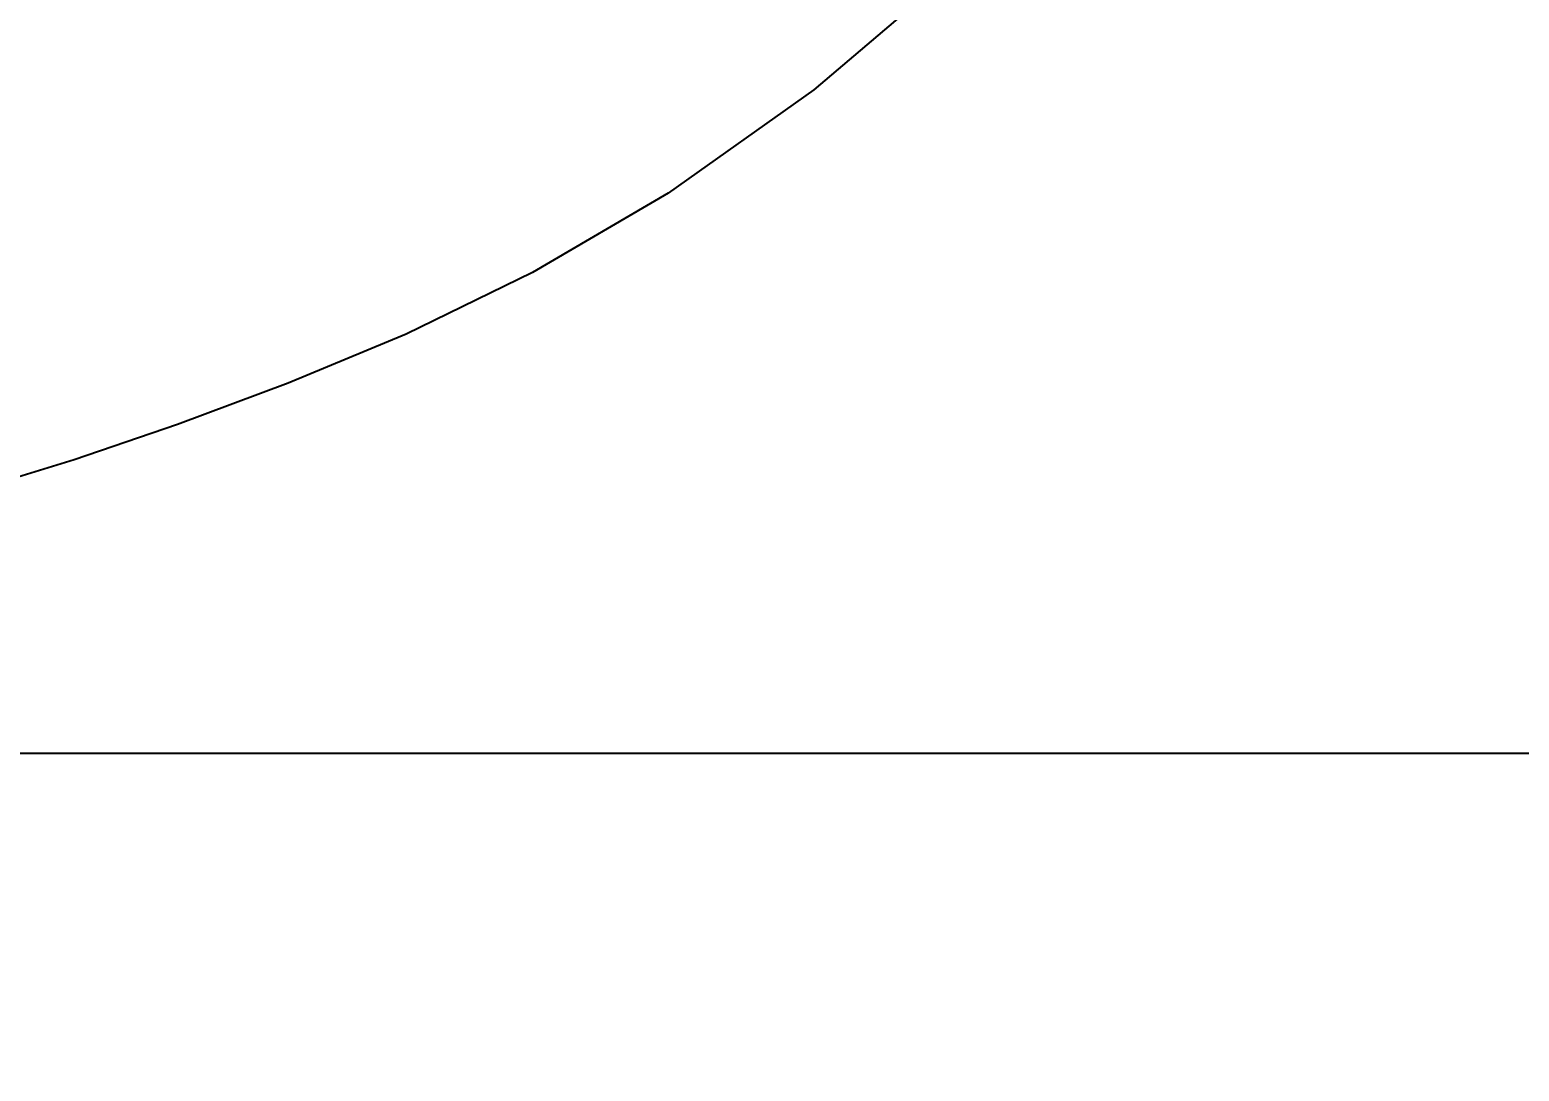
# Model space of a CAD drawing. Header units: millimetres. Extents: x -4 to 3776, y -4 to 4079.
# Drawn here: x 349.18 to 355.52, y 164.52 to 168.96 of the extents above; entities that cross this region are included whole.
import ezdxf
from ezdxf import colors
from ezdxf.entities.mleader import LeaderData, LeaderLine
from ezdxf.math import Vec2, Vec3

# ---------------------------------------------------------------- set-up
doc = ezdxf.new("R2010")
doc.units = ezdxf.units.MM
doc.linetypes.add('PHANTOM', pattern=[2.5, 1.25, -0.25, 0.25, -0.25, 0.25, -0.25])
for name, color, linetype in [('03-input', 3, 'Continuous'), ('BK_kedu', 255, 'Continuous'), ('HOLD3', 7, 'Continuous')]:
    doc.layers.add(name, color=color, linetype=linetype)
doc.styles.get("Standard").update_dxf_attribs({"font": 'arial.ttf'})

# ---------------------------------------------------------------- blocks, each defined once
blk = doc.blocks.new('NJMFGNJ')
at = {"layer": '03-input', "color": 0, "linetype": 'PHANTOM'}
blk.add_lwpolyline([(321.9022446890925, 205.8078983917612), (322.7252038582209, 204.7255456694706), (323.4929818347597, 203.8404757986376), (324.208791531028, 203.1286173910073), (324.8758458593446, 202.5658990583246), (325.4973577320288, 202.1282494123346), (326.0765400613995, 201.7915970647824), (326.616605759776, 201.531870627413), (327.120767739477, 201.3249987119713), (327.5921935503611, 201.1503877146318), (328.033869292443, 201.0013551692855), (328.4487357032768, 200.8746963942528)], dxfattribs=at)

msp = doc.modelspace()

# ---------------------------------------------------------------- linework, layer by layer
at = {"layer": 'HOLD3', "color": 0, "lineweight": 25}
msp.add_lwpolyline([(309.3723412727313, 165.8746656269072), (310.4200112727312, 165.8746706269076), (317.4637862727313, 165.8747306269074), (324.5075662727313, 165.8747906269073), (331.5513362727315, 165.8748406269074), (338.5951112727316, 165.8748906269075), (345.6388862727313, 165.8749356269072), (352.6826612727314, 165.8749706269073), (359.7264362727315, 165.8750056269073), (366.7702112727316, 165.8750306269076), (372.6750112727314, 165.8750606269073), (373.3723462727312, 165.8750656269076), (373.8139812727313, 165.8750706269075), (374.0696762727316, 165.8750706269075), (380.8577562727314, 165.8751206269071), (387.9015312727315, 165.8752006269074), (394.9453062727316, 165.8753056269074), (401.9890812727313, 165.8754706269074), (409.0328562727314, 165.8757106269072), (416.0766312727319, 165.8760306269073), (423.1204012727312, 165.8763756269072), (430.1641812727312, 165.8767356269072), (435.3723412727313, 165.8769906269072)], dxfattribs=at)

# ---------------------------------------------------------------- block references
at = {"xscale": -1, "rotation": 0.2223038210638429}
msp.add_blockref('NJMFGNJ', (678.1778721441115, -32.60228719135011), dxfattribs=at)

# ---------------------------------------------------------------- leaders
at = {"layer": 'BK_kedu'}
ml = msp.add_multileader_mtext('Standard', dxfattribs=at)
ml.set_content('', color=256)
ml.set_leader_properties()
ml.build(insert=Vec2(0, 0))
ml.multileader.update_dxf_attribs({"text_right_attachment_type": 6, "dogleg_length": 0.36, "arrow_head_size": 0.18})
ctx = ml.context
ctx.base_point, ctx.char_height, ctx.arrow_head_size, ctx.landing_gap_size, ctx.plane_origin = Vec3(3775.998586345596, 4079.3284131595), 0.18, 0.18, 0.09, Vec3(3774.638586345596, 4079.3284131595)
ctx.right_attachment = 6
notes = []
notes.append((ctx, [(0, (0, 0, 0), (0, 0), (1, 0), 1, [])]))
ctx.mtext.insert, ctx.mtext.flow_direction = Vec3(3776.088586345596, 4079.4184131595), 5
for ctx, leaders in notes:
    for number, flags, end, landing, length, lines in leaders:
        leader = LeaderData()
        leader.index, (leader.has_last_leader_line, leader.has_dogleg_vector, leader.attachment_direction) = number, flags
        leader.last_leader_point, leader.dogleg_vector, leader.dogleg_length = Vec3(end), Vec3(landing), length
        for number, points, colour, breaks in lines:
            line = LeaderLine()
            line.index, line.vertices, line.color, line.breaks = number, Vec3.list(points), colors.encode_raw_color(colour), breaks
            leader.lines.append(line)
        ctx.leaders.append(leader)

doc.saveas('drawing.dxf')
